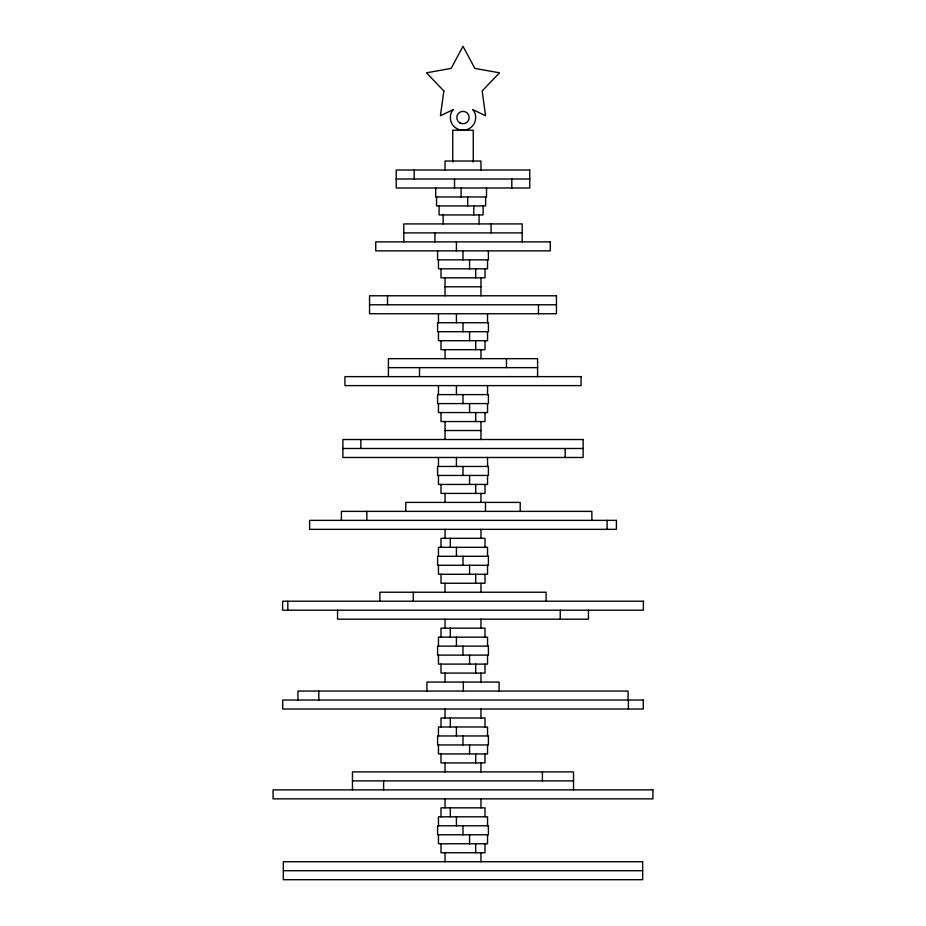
<?xml version="1.0" encoding="UTF-8"?>
<svg xmlns="http://www.w3.org/2000/svg" width="926" height="926" viewBox="0 0 926 926"><rect width="100%" height="100%" fill="white"/><g stroke="black" fill="none" stroke-linecap="round" stroke-linejoin="round"><path stroke-width="1.39" d="M396.224 178.996L529.776 178.996M403.805 232.901L522.195 232.901M445.036 286.794L480.964 286.794M369.555 304.77L556.445 304.77M388.411 367.645L537.589 367.645M445.036 430.532L480.964 430.532M342.875 448.497L583.125 448.497M352.47 780.884L573.53 780.884M283.333 870.718L642.667 870.718M628.384 700.033L628.384 709.015M628.059 700.033L628.059 691.051L297.94 691.051L297.94 700.033M607.109 520.366L607.109 529.348M591.864 520.366L591.864 511.384L341.405 511.384L341.405 520.366M588.45 610.199L588.45 619.181L337.55 619.181L337.55 610.199M573.53 789.866L573.53 771.902L352.47 771.902L352.47 789.866M565.161 448.497L565.161 457.479M560.253 610.199L560.253 619.181M546.12 601.217L546.12 592.235L379.88 592.235L379.88 601.217M542.404 771.902L542.404 780.884M538.481 304.77L538.481 313.752M537.589 376.627L537.589 358.663L388.411 358.663L388.411 376.627M522.195 241.883L522.195 223.918L403.805 223.918L403.805 241.883M520.215 511.384L520.215 502.401L405.785 502.401L405.785 511.384M511.812 178.996L511.812 187.978M506.476 358.663L506.476 367.645M499.091 691.051L499.091 682.068L426.909 682.068L426.909 691.051M491.069 223.918L491.069 232.901M488.407 250.865L488.407 259.847L437.593 259.847L437.593 250.865M487.539 259.847L487.539 268.829L438.461 268.829L438.461 259.847M487.539 313.752L487.539 322.734M487.539 331.716L487.539 340.699L438.461 340.699L438.461 331.716M487.539 385.61L487.539 394.603M487.539 403.586L487.539 412.568L438.461 412.568L438.461 403.586M487.539 457.479L487.539 466.461M487.539 475.443L487.539 484.437L438.461 484.437L438.461 475.443M487.539 556.294L487.539 547.312L438.461 547.312L438.461 556.294M487.539 565.277L487.539 574.27L438.461 574.27L438.461 565.277M487.539 646.128L487.539 637.146L438.461 637.146L438.461 646.128M487.539 655.11L487.539 664.104L438.461 664.104L438.461 655.11M487.539 735.962L487.539 726.979L438.461 726.979L438.461 735.962M487.539 744.944L487.539 753.938L438.461 753.938L438.461 744.944M487.539 825.795L487.539 816.813L438.461 816.813L438.461 825.795M487.539 834.777L487.539 843.771L438.461 843.771L438.461 834.777M486.509 187.978L486.509 196.96L435.695 196.96L435.695 187.978M485.641 196.96L485.641 205.942L436.563 205.942L436.563 196.96M485.502 502.401L485.502 511.384M485.004 268.829L485.004 277.812L440.996 277.812L440.996 268.829M485.004 340.699L485.004 349.681L440.996 349.681L440.996 340.699M485.004 412.568L485.004 421.55L440.996 421.55L440.996 412.568M485.004 484.437L485.004 493.419L440.996 493.419L440.996 484.437M485.004 547.312L485.004 538.33L440.996 538.33L440.996 547.312M485.004 574.27L485.004 583.253L440.996 583.253L440.996 574.27M485.004 637.146L485.004 628.164L440.996 628.164L440.996 637.146M485.004 664.104L485.004 673.086L440.996 673.086L440.996 664.104M485.004 726.979L485.004 717.997L440.996 717.997L440.996 726.979M485.004 753.938L485.004 762.92L440.996 762.92L440.996 753.938M485.004 816.813L485.004 807.831L440.996 807.831L440.996 816.813M485.004 843.771L485.004 852.753L440.996 852.753L440.996 843.771M483.106 205.942L483.106 214.936L439.098 214.936L439.098 205.942M480.964 170.014L480.964 161.031L445.036 161.031L445.036 170.014M480.964 277.812L480.964 295.776M480.964 349.681L480.964 358.663M480.964 421.55L480.964 439.514M480.964 493.419L480.964 502.401M480.964 529.348L480.964 538.33M480.964 583.253L480.964 592.235M480.964 619.181L480.964 628.164M480.964 673.086L480.964 682.068M480.964 709.015L480.964 717.997M480.964 762.92L480.964 771.902M480.964 798.849L480.964 807.831M480.964 852.753L480.964 861.736M479.066 214.936L479.066 223.918M475.709 268.829L475.709 277.812M475.709 340.699L475.709 349.681M475.709 412.568L475.709 421.55M475.709 484.437L475.709 493.419M475.709 574.27L475.709 583.253M475.709 664.104L475.709 673.086M475.709 753.938L475.709 762.92M475.709 843.771L475.709 852.753M473.799 205.942L473.799 214.936M473.267 162.038L473.267 130.23L452.733 130.23L452.733 162.038M469.575 259.847L469.575 268.829M469.575 331.716L469.575 340.699M469.575 403.586L469.575 412.568M469.575 475.443L469.575 484.437M469.575 565.277L469.575 574.27M469.575 655.11L469.575 664.104M469.575 744.944L469.575 753.938M469.575 834.777L469.575 843.771M467.676 196.96L467.676 205.942M463.324 682.068L463.324 691.051M463 250.865L463 259.847M463 322.734L463 331.716M463 394.603L463 403.586M463 466.461L463 475.443M463 556.294L463 565.277M463 646.128L463 655.11M463 735.962L463 744.944M463 825.795L463 834.777M461.102 187.978L461.102 196.96M456.425 241.883L456.425 250.865M456.425 313.752L456.425 322.734M456.425 385.61L456.425 394.603M456.425 457.479L456.425 466.461M456.425 547.312L456.425 556.294M456.425 637.146L456.425 646.128M456.425 726.979L456.425 735.962M456.425 816.813L456.425 825.795M454.527 178.996L454.527 187.978M450.291 538.33L450.291 547.312M450.291 628.164L450.291 637.146M450.291 717.997L450.291 726.979M450.291 807.831L450.291 816.813M445.036 277.812L445.036 295.776M445.036 349.681L445.036 358.663M445.036 421.55L445.036 439.514M445.036 493.419L445.036 502.401M445.036 529.348L445.036 538.33M445.036 583.253L445.036 592.235M445.036 619.181L445.036 628.164M445.036 673.086L445.036 682.068M445.036 709.015L445.036 717.997M445.036 762.92L445.036 771.902M445.036 798.849L445.036 807.831M445.036 852.753L445.036 861.736M443.137 214.936L443.137 223.918M438.461 313.752L438.461 322.734M438.461 385.61L438.461 394.603M438.461 457.479L438.461 466.461M434.931 232.901L434.931 241.883M419.524 367.645L419.524 376.627M414.188 170.014L414.188 178.996M413.262 592.235L413.262 601.217M387.519 295.776L387.519 304.77M383.595 780.884L383.595 789.866M366.812 511.384L366.812 520.366M360.839 439.514L360.839 448.497M318.81 691.051L318.81 700.033M287.812 601.217L287.812 610.199M443.832 90.922L440.429 115.762L453.277 109.557L452.015 111.201A12.686 12.686 0 0 0 463 130.23A12.686 12.686 0 0 0 473.985 111.201L472.723 109.557L485.571 115.762L482.168 90.922L499.519 72.83L474.853 68.385L463 46.3L451.147 68.385L426.481 72.83L443.832 90.922M529.776 170.014L396.224 170.014L396.224 187.978L529.776 187.978L529.776 170.014M550.264 241.883L375.736 241.883L375.736 250.865L550.264 250.865L550.264 241.883M556.445 295.776L369.555 295.776L369.555 313.752L556.445 313.752L556.445 295.776M488.407 322.734L437.593 322.734L437.593 331.716L488.407 331.716L488.407 322.734M581.065 376.627L344.935 376.627L344.935 385.61L581.065 385.61L581.065 376.627M488.407 394.603L437.593 394.603L437.593 403.586L488.407 403.586L488.407 394.603M583.125 439.514L342.875 439.514L342.875 457.479L583.125 457.479L583.125 439.514M488.407 466.461L437.593 466.461L437.593 475.443L488.407 475.443L488.407 466.461M616.403 520.366L309.597 520.366L309.597 529.348L616.403 529.348L616.403 520.366M488.407 556.294L437.593 556.294L437.593 565.277L488.407 565.277L488.407 556.294M643.385 601.217L282.615 601.217L282.615 610.199L643.385 610.199L643.385 601.217M488.407 646.128L437.593 646.128L437.593 655.11L488.407 655.11L488.407 646.128M643.281 700.033L282.719 700.033L282.719 709.015L643.281 709.015L643.281 700.033M488.407 735.962L437.593 735.962L437.593 744.944L488.407 744.944L488.407 735.962M652.934 789.866L273.066 789.866L273.066 798.849L652.934 798.849L652.934 789.866M488.407 825.795L437.593 825.795L437.593 834.777L488.407 834.777L488.407 825.795M642.667 861.736L283.333 861.736L283.333 879.7L642.667 879.7L642.667 861.736M459.898 122.915A6.204 6.204 0 0 0 469.204 117.544A6.204 6.204 0 0 0 459.898 112.173A6.204 6.204 0 0 0 459.898 122.915"/></g></svg>
